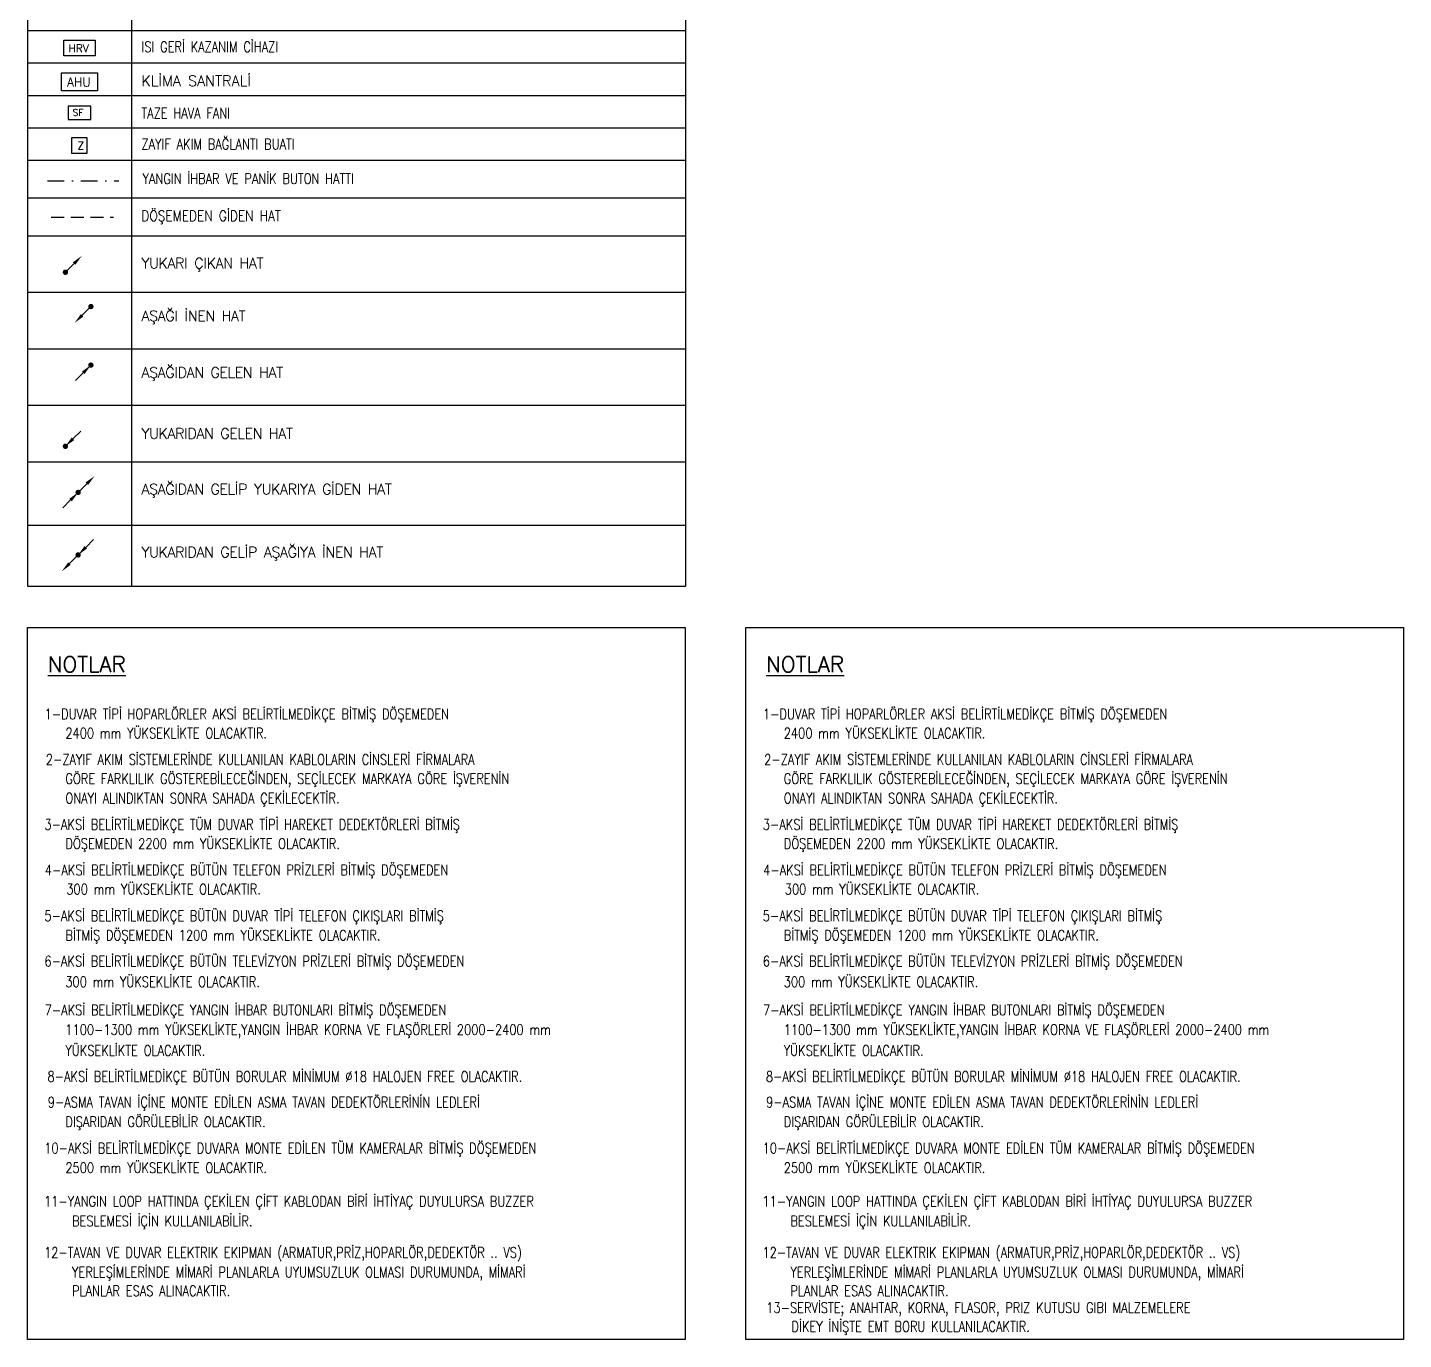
# Model space of a CAD drawing. Header units: metres. Extents: x -19121 to 152404, y -12107 to 29421.
# Drawn here: x -13294 to -8036, y 18734 to 23747 of the extents above; entities that cross this region are included whole.
import ezdxf

# ---------------------------------------------------------------- set-up
doc = ezdxf.new("R2010")
doc.units = ezdxf.units.M
doc.header["$LTSCALE"] = 50
doc.header["$MEASUREMENT"] = 0
doc.linetypes.add('DASHDOT', pattern=[25.4, 12.7, -6.35, 0, -6.35])
doc.linetypes.add('DASHED', pattern=[0.75, 0.5, -0.25])
for name, color, linetype, lineweight in [('E-FLOW SWITCH', 7, 'Continuous', 30), ('E-ISI GERİ KAZANIM', 7, 'Continuous', 30), ('E-KABLO', 7, 'Continuous', 30), ('E-OK', 3, 'Continuous', 30), ('E-YANGIN', 7, 'Continuous', 30), ('E-YAZI', 7, 'Continuous', 30), ('E-ZAYIF AKIM BAĞLANTI KUTUSU BUAT', 7, 'Continuous', 30)]:
    doc.layers.add(name, color=color, linetype=linetype, lineweight=lineweight)
doc.styles.add('E-YAZI', font='txttw.shx', dxfattribs={"height": 200})

# ---------------------------------------------------------------- blocks, each defined once
blk = doc.blocks.new('*U239')
at = {"layer": 'E-OK', "color": 3, "linetype": 'Continuous'}
blk.add_line((-98, -98), (0, 0), dxfattribs=at)
at = {"layer": 'E-OK', "color": 4, "linetype": 'Continuous', "const_width": 30}
blk.add_lwpolyline([(-15, 0, 1), (15, 0, 1)], format="xyb", close=True, dxfattribs=at)
at = {"layer": 'E-OK', "color": 3, "linetype": 'Continuous'}
blk.add_solid([(-84, -112), (-112, -84), (-183, -183)], dxfattribs=at)
blk = doc.blocks.new('*U240')
at = {"layer": 'E-OK', "color": 3, "linetype": 'Continuous'}
for p, q in [((85, 85), (172, 172)), ((-98, -98), (0, 0))]:
    blk.add_line(p, q, dxfattribs=at)
at = {"layer": 'E-OK', "color": 4, "linetype": 'Continuous', "const_width": 30}
blk.add_lwpolyline([(-15, 0, 1), (15, 0, 1)], format="xyb", close=True, dxfattribs=at)
at = {"layer": 'E-OK', "color": 3, "linetype": 'Continuous'}
for points in [[(99, 71), (71, 99), (0, 0)], [(-84, -112), (-112, -84), (-183, -183)]]:
    blk.add_solid(points, dxfattribs=at)
blk = doc.blocks.new('ZAYIF AKIM BAĞLANTI BUATI 1 100')
at = {"layer": 'E-ZAYIF AKIM BAĞLANTI KUTUSU BUAT', "color": 4}
blk.add_lwpolyline([(-17.5, 0), (17.5, 0), (17.5, 35), (-17.5, 35)], close=True, dxfattribs=at)
at = {"layer": 'E-ZAYIF AKIM BAĞLANTI KUTUSU BUAT', "color": 3, "style": 'E-YAZI'}
blk.add_text('Z', height=17.5, dxfattribs=at).set_placement((-4.7, 8.4))
blk = doc.blocks.new('SF')
at = {"layer": 'E-FLOW SWITCH', "color": 4}
blk.add_lwpolyline([(-25.3, 0), (25.3, 0), (25.3, 30.5), (-25.3, 30.5)], close=True, dxfattribs=at)
at = {"layer": 'E-FLOW SWITCH', "color": 3, "style": 'E-YAZI'}
blk.add_text('SF', height=15.05, dxfattribs=at).set_placement((-15.2, 8.2))
blk = doc.blocks.new('*U241')
at = {"layer": 'E-OK', "color": 3, "linetype": 'Continuous'}
blk.add_line((85, 85), (172, 172), dxfattribs=at)
at = {"layer": 'E-OK', "color": 4, "linetype": 'Continuous', "const_width": 30}
blk.add_lwpolyline([(-15, 0, 1), (15, 0, 1)], format="xyb", close=True, dxfattribs=at)
at = {"layer": 'E-OK', "color": 3, "linetype": 'Continuous'}
blk.add_solid([(99, 71), (71, 99), (0, 0)], dxfattribs=at)
blk = doc.blocks.new('A$C1E6D6DED')
at = {"layer": 'E-ISI GERİ KAZANIM', "color": 4}
blk.add_lwpolyline([(-35, 0), (-35, 35.3), (35, 35.3), (35, 0)], close=True, dxfattribs=at)
at = {"layer": 'E-ISI GERİ KAZANIM', "color": 3, "style": 'E-YAZI'}
blk.add_text('HRV', height=17.38, dxfattribs=at).set_placement((-24.2, 8.4))

msp = doc.modelspace()

# ---------------------------------------------------------------- linework, layer by layer
at = {"layer": 'E-KABLO', "color": 6, "linetype": 'DASHDOT', "ltscale": 0.1}
msp.add_line((-13217.34, 23161.3), (-12945.05, 23161.3), dxfattribs=at)
at = {"layer": 'E-KABLO', "color": 6, "linetype": 'DASHED', "ltscale": 2}
msp.add_line((-13203.41, 23021.55), (-12965.16, 23021.55), dxfattribs=at)
at = {"layer": 'E-KABLO'}
for points in [[(-13293.97, 21453.5), (-10780.9, 21453.5), (-10780.9, 18733.68), (-13293.97, 18733.68)], [(-10548.69, 21453.5), (-8035.62, 21453.5), (-8035.62, 18733.68), (-10548.69, 18733.68)]]:
    msp.add_lwpolyline(points, close=True, dxfattribs=at)
at = {"layer": 'E-YANGIN', "color": 4}
msp.add_lwpolyline([(-13164.01, 23504.78), (-13164.01, 23573.75), (-13027.1, 23573.75), (-13027.1, 23504.78)], close=True, dxfattribs=at)
at = {"layer": 'E-YAZI', "color": 4}
for p, q in [((-13293.97, 28755.01), (-13293.97, 21612.48)), ((-10779.37, 28755.01), (-10779.37, 21612.48)), ((-13293.97, 21612.48), (-10779.37, 21612.48))]:
    msp.add_line(p, q, dxfattribs=at)
at = {"layer": 'E-YAZI', "color": 7}
msp.add_line((-12897.14, 28637.19), (-12897.14, 21612.48), dxfattribs=at)
at = {"layer": 'E-YAZI', "color": 7, "linetype": 'Continuous'}
for p, q in [((-13293.97, 23735.19), (-10779.37, 23735.19)), ((-13293.97, 23611.19), (-10779.37, 23611.19)), ((-13293.97, 23487.19), (-10779.37, 23487.19)), ((-13293.97, 23363.19), (-10779.37, 23363.19)), ((-13293.97, 23239.19), (-10779.37, 23239.19)), ((-13293.97, 23095.19), (-10779.37, 23095.19)), ((-13293.97, 22951.19), (-10779.37, 22951.19)), ((-13293.97, 22735.19), (-10779.37, 22735.19)), ((-13293.97, 22519.19), (-10779.37, 22519.19)), ((-13293.97, 22303.19), (-10779.37, 22303.19)), ((-13293.97, 22087.19), (-10779.37, 22087.19)), ((-13293.97, 21844.87), (-10779.37, 21844.87))]:
    msp.add_line(p, q, dxfattribs=at)

# ---------------------------------------------------------------- block references
at = {"layer": 'E-FLOW SWITCH', "xscale": 1.7, "yscale": 1.7, "zscale": 1.7}
msp.add_blockref('SF', (-13095.56, 23394.66), dxfattribs=at)
at = {"layer": 'E-ISI GERİ KAZANIM', "color": 1, "linetype": 'Continuous', "ltscale": 100, "xscale": 1.7, "yscale": 1.7, "zscale": 1.7}
msp.add_blockref('A$C1E6D6DED', (-13095.56, 23637.93), dxfattribs=at)
at = {"layer": 'E-OK', "xscale": -0.34, "yscale": 0.34, "zscale": 0.34}
for name, p, rotation in [('*U239', (-13149.18, 22811.44), 90), ('*U239', (-13051.79, 22680.33), 270), ('*U241', (-13051.79, 22456.56), 90), ('*U241', (-13149.18, 22146.4), 270), ('*U240', (-13100.48, 21970.18), 90), ('*U240', (-13100.48, 21731.44), 270)]:
    msp.add_blockref(name, p, dxfattribs=dict(at, rotation=rotation))
at = {"layer": 'E-ZAYIF AKIM BAĞLANTI KUTUSU BUAT', "xscale": 1.7, "yscale": 1.7, "zscale": 1.7}
msp.add_blockref('ZAYIF AKIM BAĞLANTI BUATI 1 100', (-13095.56, 23266.19), dxfattribs=at)

# ---------------------------------------------------------------- texts
at = {"layer": 'E-YANGIN', "color": 3, "style": 'E-YAZI'}
msp.add_text('AHU', height=34, dxfattribs=at).set_placement((-13142.85, 23521.22))
at = {"layer": 'E-YAZI', "color": 3, "style": 'E-YAZI'}
for s, width, p in [('ISI GERİ KAZANIM CİHAZI', 0.8, (-12858.67, 23652.71)), ('TAZE HAVA FANI', 0.8, (-12858.67, 23399.5)), ('ZAYIF AKIM BAĞLANTI BUATI', 0.8, (-12858.67, 23280.83)), ('YANGIN İHBAR VE PANİK BUTON HATTI', 0.8, (-12854.62, 23148.79)), ('DÖŞEMEDEN GİDEN HAT', 0.85, (-12858.67, 23006.9, 0)), ('1-DUVAR TİPİ HOPARLÖRLER AKSİ BELİRTİLMEDİKÇE BİTMİŞ DÖŞEMEDEN', 0.8, (-13228.58, 21103.53, 0)), ('1-DUVAR TİPİ HOPARLÖRLER AKSİ BELİRTİLMEDİKÇE BİTMİŞ DÖŞEMEDEN', 0.8, (-10483.3, 21103.53, 0)), ('2400 mm YÜKSEKLİKTE OLACAKTIR.', 0.8, (-13149.33, 21030.28, 0)), ('2400 mm YÜKSEKLİKTE OLACAKTIR.', 0.8, (-10404.05, 21030.28, 0)), ('2-ZAYIF AKIM SİSTEMLERİNDE KULLANILAN KABLOLARIN CİNSLERİ FİRMALARA', 0.8, (-13224.04, 20929.77, 0)), ('2-ZAYIF AKIM SİSTEMLERİNDE KULLANILAN KABLOLARIN CİNSLERİ FİRMALARA', 0.8, (-10478.76, 20929.77, 0)), ('GÖRE FARKLILIK GÖSTEREBİLECEĞİNDEN, SEÇİLECEK MARKAYA GÖRE İŞVERENİN', 0.8, (-13149.33, 20856.52, 0)), ('GÖRE FARKLILIK GÖSTEREBİLECEĞİNDEN, SEÇİLECEK MARKAYA GÖRE İŞVERENİN', 0.8, (-10404.05, 20856.52, 0)), ('ONAYI ALINDIKTAN SONRA SAHADA ÇEKİLECEKTİR.', 0.8, (-13149.33, 20782.05, 0)), ('ONAYI ALINDIKTAN SONRA SAHADA ÇEKİLECEKTİR.', 0.8, (-10404.05, 20782.05, 0)), ('3-AKSİ BELİRTİLMEDİKÇE TÜM DUVAR TİPİ HAREKET DEDEKTÖRLERİ BİTMİŞ', 0.8, (-13229.23, 20681.54, 0)), ('3-AKSİ BELİRTİLMEDİKÇE TÜM DUVAR TİPİ HAREKET DEDEKTÖRLERİ BİTMİŞ', 0.8, (-10483.95, 20681.54, 0)), ('DÖŞEMEDEN 2200 mm YÜKSEKLİKTE OLACAKTIR.', 0.8, (-13149.33, 20608.28, 0)), ('DÖŞEMEDEN 2200 mm YÜKSEKLİKTE OLACAKTIR.', 0.8, (-10404.05, 20608.28, 0)), ('4-AKSİ BELİRTİLMEDİKÇE BÜTÜN TELEFON PRİZLERİ BİTMİŞ DÖŞEMEDEN', 0.8, (-13227.93, 20507.77, 0)), ('4-AKSİ BELİRTİLMEDİKÇE BÜTÜN TELEFON PRİZLERİ BİTMİŞ DÖŞEMEDEN', 0.8, (-10482.65, 20507.77, 0)), ('300 mm YÜKSEKLİKTE OLACAKTIR.', 0.8, (-13145.45, 20434.52, 0)), ('300 mm YÜKSEKLİKTE OLACAKTIR.', 0.8, (-10400.16, 20434.52, 0)), ('5-AKSİ BELİRTİLMEDİKÇE BÜTÜN DUVAR TİPİ TELEFON ÇIKIŞLARI BİTMİŞ', 0.8, (-13229.23, 20332.32, 0)), ('5-AKSİ BELİRTİLMEDİKÇE BÜTÜN DUVAR TİPİ TELEFON ÇIKIŞLARI BİTMİŞ', 0.8, (-10483.95, 20332.32, 0)), ('BİTMİŞ DÖŞEMEDEN 1200 mm YÜKSEKLİKTE OLACAKTIR.', 0.8, (-13149.33, 20258.24, 0)), ('BİTMİŞ DÖŞEMEDEN 1200 mm YÜKSEKLİKTE OLACAKTIR.', 0.8, (-10404.05, 20258.24, 0)), ('6-AKSİ BELİRTİLMEDİKÇE BÜTÜN TELEVİZYON PRİZLERİ BİTMİŞ DÖŞEMEDEN', 0.8, (-13229.23, 20159.14, 0)), ('6-AKSİ BELİRTİLMEDİKÇE BÜTÜN TELEVİZYON PRİZLERİ BİTMİŞ DÖŞEMEDEN', 0.8, (-10483.95, 20159.14, 0)), ('300 mm YÜKSEKLİKTE OLACAKTIR.', 0.8, (-13149.33, 20079.99, 0)), ('300 mm YÜKSEKLİKTE OLACAKTIR.', 0.8, (-10404.05, 20079.99, 0)), ('7-AKSİ BELİRTİLMEDİKÇE YANGIN İHBAR BUTONLARI BİTMİŞ DÖŞEMEDEN', 0.8, (-13228.58, 19972.56, 0)), ('7-AKSİ BELİRTİLMEDİKÇE YANGIN İHBAR BUTONLARI BİTMİŞ DÖŞEMEDEN', 0.8, (-10483.3, 19972.56, 0)), ('1100-1300 mm YÜKSEKLİKTE,YANGIN İHBAR KORNA VE FLAŞÖRLERİ 2000-2400 mm', 0.8, (-13149.33, 19897.21, 0)), ('1100-1300 mm YÜKSEKLİKTE,YANGIN İHBAR KORNA VE FLAŞÖRLERİ 2000-2400 mm', 0.8, (-10404.05, 19897.21, 0)), ('YÜKSEKLİKTE OLACAKTIR.', 0.8, (-13149.33, 19817.84, 0)), ('YÜKSEKLİKTE OLACAKTIR.', 0.8, (-10404.05, 19817.84, 0)), ('8-AKSİ BELİRTİLMEDİKÇE BÜTÜN BORULAR MİNİMUM %%C18 HALOJEN FREE OLACAKTIR.', 0.8, (-13217.46, 19718.74, 0)), ('8-AKSİ BELİRTİLMEDİKÇE BÜTÜN BORULAR MİNİMUM %%C18 HALOJEN FREE OLACAKTIR.', 0.8, (-10472.18, 19718.74, 0)), ('9-ASMA TAVAN İÇİNE MONTE EDİLEN ASMA TAVAN DEDEKTÖRLERİNİN LEDLERİ', 0.8, (-13216.58, 19620.57, 0)), ('9-ASMA TAVAN İÇİNE MONTE EDİLEN ASMA TAVAN DEDEKTÖRLERİNİN LEDLERİ', 0.8, (-10471.3, 19620.57, 0)), ('DIŞARIDAN GÖRÜLEBİLİR OLACAKTIR.', 0.8, (-13149.33, 19545.54, 0)), ('DIŞARIDAN GÖRÜLEBİLİR OLACAKTIR.', 0.8, (-10404.05, 19545.54, 0)), ('10-AKSİ BELİRTİLMEDİKÇE DUVARA MONTE EDİLEN TÜM KAMERALAR BİTMİŞ DÖŞEMEDEN', 0.8, (-13229.8, 19444.88, 0)), ('10-AKSİ BELİRTİLMEDİKÇE DUVARA MONTE EDİLEN TÜM KAMERALAR BİTMİŞ DÖŞEMEDEN', 0.8, (-10484.52, 19444.88, 0)), ('2500 mm YÜKSEKLİKTE OLACAKTIR.', 0.8, (-13149.33, 19369.85, 0)), ('2500 mm YÜKSEKLİKTE OLACAKTIR.', 0.8, (-10404.05, 19369.85, 0)), ('11-YANGIN LOOP HATTINDA ÇEKİLEN ÇİFT KABLODAN BİRİ İHTİYAÇ DUYULURSA BUZZER', 0.8, (-13230.75, 19241.5, 0)), ('11-YANGIN LOOP HATTINDA ÇEKİLEN ÇİFT KABLODAN BİRİ İHTİYAÇ DUYULURSA BUZZER', 0.8, (-10485.47, 19241.5, 0)), ('BESLEMESİ İÇİN KULLANILABİLİR.', 0.8, (-13124.12, 19166.47, 0)), ('BESLEMESİ İÇİN KULLANILABİLİR.', 0.8, (-10378.84, 19166.47, 0)), ('12-TAVAN VE DUVAR ELEKTRIK EKIPMAN (ARMATUR,PRİZ,HOPARLÖR,DEDEKTÖR .. VS)', 0.8, (-13230.75, 19046.07, 0)), ('12-TAVAN VE DUVAR ELEKTRIK EKIPMAN (ARMATUR,PRİZ,HOPARLÖR,DEDEKTÖR .. VS)', 0.8, (-10485.47, 19046.07, 0)), ('YERLEŞİMLERİNDE MİMARİ PLANLARLA UYUMSUZLUK OLMASI DURUMUNDA, MİMARİ', 0.8, (-13124.12, 18971.04, 0)), ('YERLEŞİMLERİNDE MİMARİ PLANLARLA UYUMSUZLUK OLMASI DURUMUNDA, MİMARİ', 0.8, (-10378.84, 18971.04, 0)), ('PLANLAR ESAS ALINACAKTIR.', 0.8, (-13124.12, 18899.45, 0)), ('PLANLAR ESAS ALINACAKTIR.', 0.8, (-10378.84, 18899.45, 0)), ('13-SERVİSTE; ANAHTAR, KORNA, FLASOR, PRIZ KUTUSU GIBI MALZEMELERE', 0.8, (-10470.86, 18835.18, 0)), ('DİKEY İNİŞTE EMT BORU KULLANILACAKTIR.', 0.8, (-10374.3, 18763.35, 0))]:
    msp.add_text(s, height=40, dxfattribs=dict(at, width=width)).set_placement(p)
msp.add_text('KLİMA SANTRALİ', height=40, dxfattribs=at).set_placement((-12858.67, 23522.79))
at = {"layer": 'E-YAZI', "color": 4, "style": 'E-YAZI'}
for p in [(-13216.89, 21283.27, 0), (-10471.61, 21283.27, 0)]:
    msp.add_text('%%uNOTLAR', height=60, dxfattribs=at).set_placement(p)
at = {"layer": 'E-YAZI', "color": 3, "char_height": 40, "attachment_point": 1, "style": 'E-YAZI'}
for s, insert in [('{\\T0.95;YUKARI ÇIKAN HAT}', (-12858.67, 22866.08)), ('{\\T0.95;AŞAĞI İNEN HAT}', (-12858.67, 22664.67)), ('{\\T0.95;AŞAĞIDAN GELEN HAT}', (-12858.67, 22448.67)), ('{\\T0.95;YUKARIDAN GELEN HAT}', (-12858.67, 22215.52)), ('{\\T0.95;AŞAĞIDAN GELİP YUKARIYA GİDEN HAT}', (-12858.67, 22002.59)), ('{\\T0.95;YUKARIDAN GELİP AŞAĞIYA İNEN HAT}', (-12858.67, 21761.85))]:
    msp.add_mtext_dynamic_manual_height_columns(s, width=9808.8359, gutter_width=12.5, heights=[0], dxfattribs=dict(at, insert=insert))

doc.saveas('drawing.dxf')
